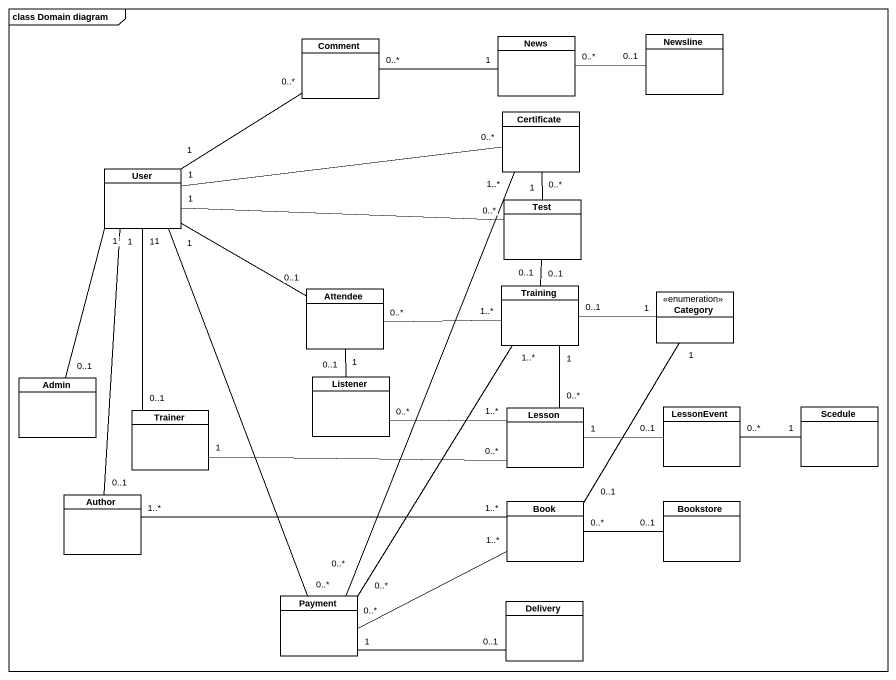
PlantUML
@startuml
mainframe class Domain diagram
hide circle
hide empty members
class Comment
class News
class Newsline
class Certificate
class User
class Test
class Attendee
class Training
enum Category
class Listener
class Admin
class Trainer
class Lesson
class LessonEvent
class Scedule
class Author
class Book
class Bookstore
class Payment
class Delivery
Comment "0..*" -right- "1" News
News "0..*" -right- "0..1" Newsline
Certificate "0..*" -- "1" Test
User "1" -up- "0..*" Comment
User "1" -right- "0..*" Certificate
User "1" -right- "0..*" Test
User "1" -right- "0..1" Attendee
Attendee "0..*" -right- "1..*" Training
Attendee "1" -- "0..1" Listener
Training "0..1" -up- "0..1" Test
Training "0..1" -right- "1" Category
Listener "0..*" -right- "1..*" Lesson
Admin "0..1" -up- "1" User
Trainer "0..1" -up- "1" User
Trainer "1" -right- "0..*" Lesson
Lesson "0..*" -up- "1" Training
Lesson "1" -right- "0..1" LessonEvent
LessonEvent "0..*" -right- "1" Scedule
Author "0..1" -up- "1" User
Author "1..*" -right- "1..*" Book
Book "0..1" -up- "1" Category
Book "0..*" -right- "0..1" Bookstore
Payment "0..*" -up- "1..*" Certificate
Payment "0..*" -up- "1" User
Payment "0..*" -up- "1..*" Training
Payment "0..*" -right- "1..*" Book
Delivery "0..1" -left- "1" Payment
@enduml
